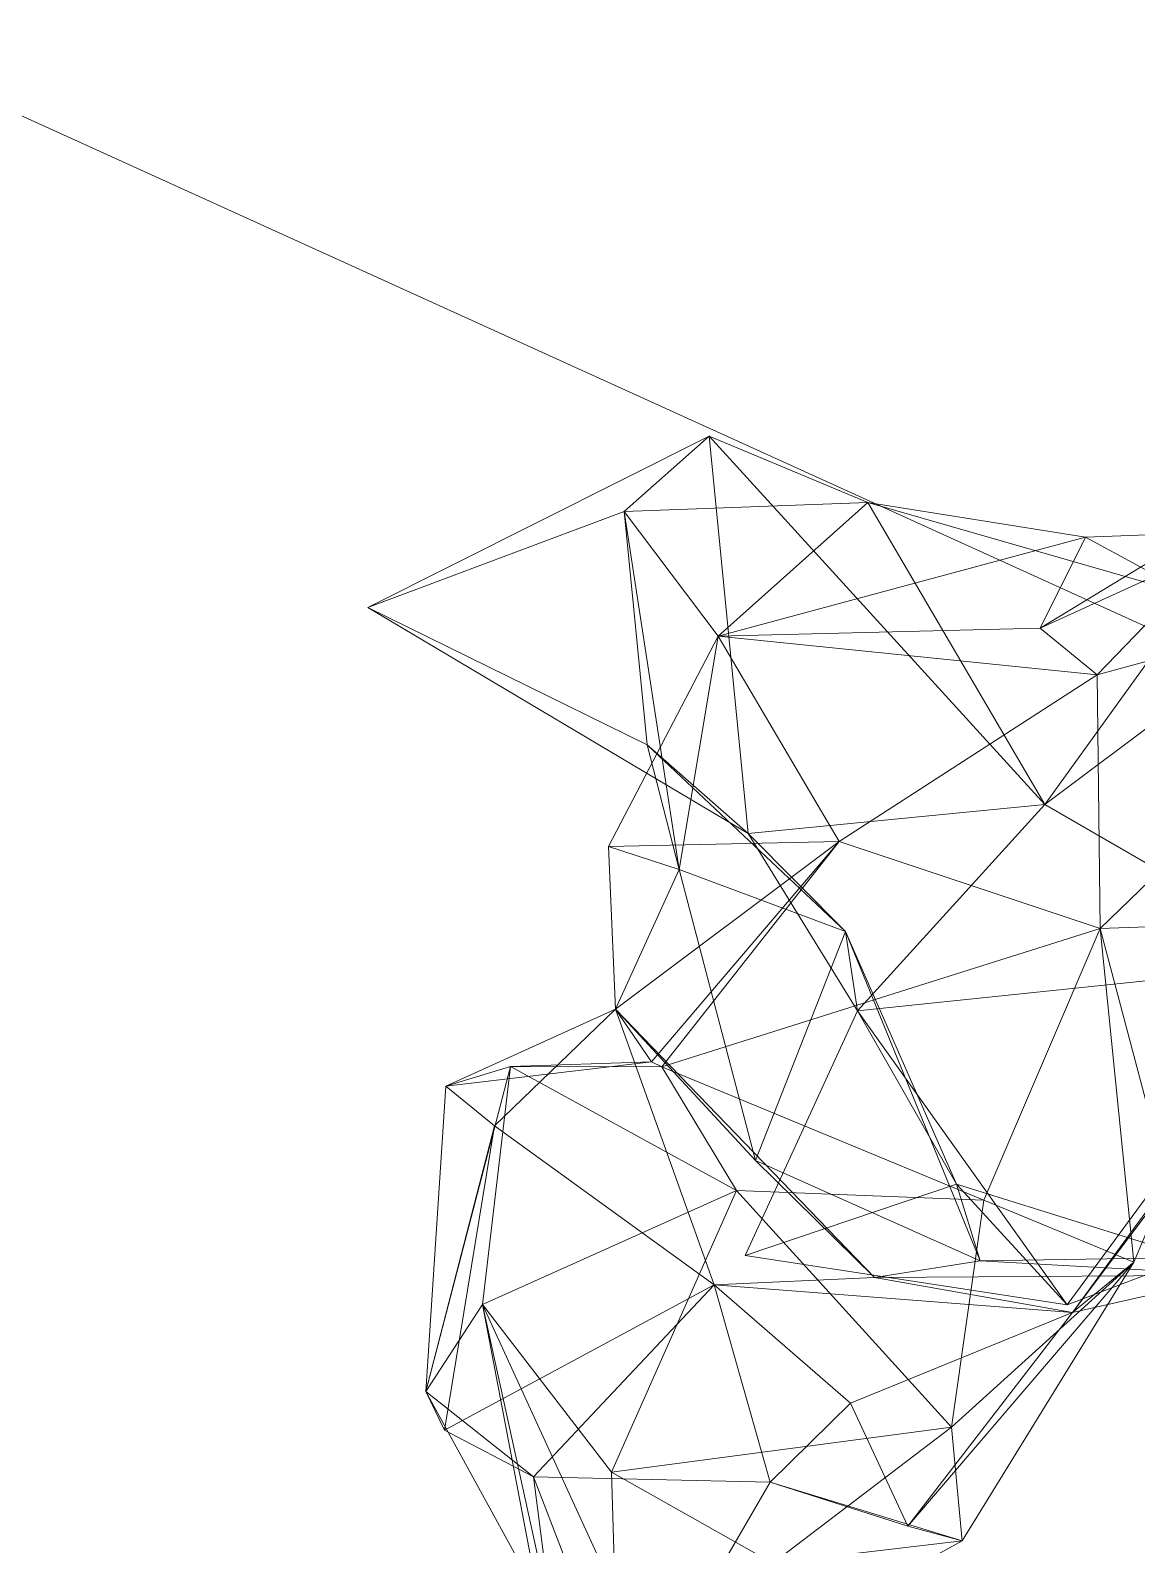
# Model space of a CAD drawing. Header units: millimetres. Extents: x -12003 to 1147, y -4377 to 8802.
# Drawn here: x -4314.9 to -3966, y 264.2 to 741.7 of the extents above; entities that cross this region are included whole.
import ezdxf

# ---------------------------------------------------------------- set-up
doc = ezdxf.new("R2010")
doc.units = ezdxf.units.MM
doc.layers.add('A-FLOR', color=192, linetype='Continuous', lineweight=18)
doc.layers.add('L-PLNT', color=71, linetype='Continuous', lineweight=9)

# ---------------------------------------------------------------- blocks, each defined once
blk = doc.blocks.new('Enscape AssetDefinition - Dog 002 Sitting - Enscape AssetDefinition - Dog 002 Sitting-720182-_3D_')
at = {"layer": 'L-PLNT'}
mesh = blk.add_polyface(dxfattribs=at)
corners = [(-88.44, 20.7, 265.75), (-24.24, 85.42, 288.03), (-30.58, 66.72, 148.85)]
mesh.append_faces([[corners[k] for k in face] for face in [(0, 1, 2)]])
mesh = blk.add_polyface(dxfattribs=at)
corners = [(-67.36, 10.73, 404.85), (-24.24, 85.42, 288.03), (-88.44, 20.7, 265.75)]
mesh.append_faces([[corners[k] for k in face] for face in [(2, 0, 1)]])
mesh = blk.add_polyface(dxfattribs=at)
corners = [(38.13, 69.88, 347.41), (-24.24, 85.42, 288.03), (-67.36, 10.73, 404.85)]
mesh.append_faces([[corners[k] for k in face] for face in [(2, 0, 1)]])
mesh = blk.add_polyface(dxfattribs=at)
corners = [(-67.36, 10.73, 404.85), (-47.12, -66.61, 474.33), (38.13, 69.88, 347.41)]
mesh.append_faces([[corners[k] for k in face] for face in [(0, 1, 2)]])
mesh = blk.add_polyface(dxfattribs=at)
corners = [(-47.12, -66.61, 474.33), (69.46, -33.1, 376.22), (38.13, 69.88, 347.41)]
mesh.append_faces([[corners[k] for k in face] for face in [(0, 1, 2)]])
mesh = blk.add_polyface(dxfattribs=at)
corners = [(-81.45, 52.02, 162.75), (-88.44, 20.7, 265.75), (-30.58, 66.72, 148.85)]
mesh.append_faces([[corners[k] for k in face] for face in [(1, 2, 0)]])
mesh = blk.add_polyface(dxfattribs=at)
corners = [(-81.45, 52.02, 162.75), (-30.58, 66.72, 148.85), (-43.48, 42.19, 88.1)]
mesh.append_faces([[corners[k] for k in face] for face in [(0, 1, 2)]])
mesh = blk.add_polyface(dxfattribs=at)
corners = [(-162.12, -64.39, 11.2), (-295.73, -24.28, 18.84), (-204.37, 54.11, 0.92)]
mesh.append_faces([[corners[k] for k in face] for face in [(1, 2, 0)]])
mesh = blk.add_polyface(dxfattribs=at)
corners = [(-224.54, 24.62, 49.24), (-204.37, 54.11, 0.92), (-295.73, -24.28, 18.84)]
mesh.append_faces([[corners[k] for k in face] for face in [(2, 0, 1)]])
mesh = blk.add_polyface(dxfattribs=at)
corners = [(-150.74, 45.97, 107.33), (-204.37, 54.11, 0.92), (-224.54, 24.62, 49.24)]
mesh.append_faces([[corners[k] for k in face] for face in [(2, 0, 1)]])
mesh = blk.add_polyface(dxfattribs=at)
corners = [(-150.74, 45.97, 107.33), (-73.51, -32.93, 50.53), (-204.37, 54.11, 0.92)]
mesh.append_faces([[corners[k] for k in face] for face in [(2, 0, 1)]])
mesh = blk.add_polyface(dxfattribs=at)
corners = [(-204.37, 54.11, 0.92), (-73.51, -32.93, 50.53), (-162.12, -64.39, 11.2)]
mesh.append_faces([[corners[k] for k in face] for face in [(0, 1, 2)]])
mesh = blk.add_polyface(dxfattribs=at)
corners = [(-186.29, -6.29, 242.42), (-81.45, 52.02, 162.75), (-150.74, 45.97, 107.33)]
mesh.append_faces([[corners[k] for k in face] for face in [(0, 1, 2)]])
mesh = blk.add_polyface(dxfattribs=at)
corners = [(-88.44, 20.7, 265.75), (-81.45, 52.02, 162.75), (-186.29, -6.29, 242.42)]
mesh.append_faces([[corners[k] for k in face] for face in [(2, 0, 1)]])
mesh = blk.add_polyface(dxfattribs=at)
corners = [(-81.45, 52.02, 162.75), (-43.48, 42.19, 88.1), (-150.74, 45.97, 107.33)]
mesh.append_faces([[corners[k] for k in face] for face in [(2, 0, 1)]])
mesh = blk.add_polyface(dxfattribs=at)
corners = [(-186.29, -6.29, 242.42), (-150.74, 45.97, 107.33), (-224.54, 24.62, 49.24)]
mesh.append_faces([[corners[k] for k in face] for face in [(2, 0, 1)]])
mesh = blk.add_polyface(dxfattribs=at)
corners = [(-73.51, -32.93, 50.53), (-150.74, 45.97, 107.33), (-43.48, 42.19, 88.1)]
mesh.append_faces([[corners[k] for k in face] for face in [(1, 2, 0)]])
mesh = blk.add_polyface(dxfattribs=at)
corners = [(-43.48, 42.19, 88.1), (-10.7, 44.32, 43.44), (-73.51, -32.93, 50.53)]
mesh.append_faces([[corners[k] for k in face] for face in [(2, 0, 1)]])
mesh = blk.add_polyface(dxfattribs=at)
corners = [(-10.7, 44.32, 43.44), (22.42, -60.44, 49.38), (-73.51, -32.93, 50.53)]
mesh.append_faces([[corners[k] for k in face] for face in [(2, 0, 1)]])
mesh = blk.add_polyface(dxfattribs=at)
corners = [(-199.72, -44.98, 49.29), (-224.54, 24.62, 49.24), (-295.73, -24.28, 18.84)]
mesh.append_faces([[corners[k] for k in face] for face in [(2, 0, 1)]])
mesh = blk.add_polyface(dxfattribs=at)
corners = [(-199.72, -44.98, 49.29), (-180.48, -80.73, 175.51), (-224.54, 24.62, 49.24)]
mesh.append_faces([[corners[k] for k in face] for face in [(2, 0, 1)]])
mesh = blk.add_polyface(dxfattribs=at)
corners = [(-180.48, -80.73, 175.51), (-186.29, -6.29, 242.42), (-224.54, 24.62, 49.24)]
mesh.append_faces([[corners[k] for k in face] for face in [(2, 0, 1)]])
mesh = blk.add_polyface(dxfattribs=at)
corners = [(-67.36, 10.73, 404.85), (-88.44, 20.7, 265.75), (-186.29, -6.29, 242.42)]
mesh.append_faces([[corners[k] for k in face] for face in [(2, 0, 1)]])
mesh = blk.add_polyface(dxfattribs=at)
corners = [(-133.65, -59.94, 457.89), (-67.36, 10.73, 404.85), (-186.29, -6.29, 242.42)]
mesh.append_faces([[corners[k] for k in face] for face in [(2, 0, 1)]])
mesh = blk.add_polyface(dxfattribs=at)
corners = [(-133.65, -59.94, 457.89), (-47.12, -66.61, 474.33), (-67.36, 10.73, 404.85)]
mesh.append_faces([[corners[k] for k in face] for face in [(0, 1, 2)]])
mesh = blk.add_polyface(dxfattribs=at)
corners = [(-203.86, -79.06, 295.95), (-186.29, -6.29, 242.42), (-180.48, -80.73, 175.51)]
mesh.append_faces([[corners[k] for k in face] for face in [(0, 1, 2)]])
mesh = blk.add_polyface(dxfattribs=at)
corners = [(-203.86, -79.06, 295.95), (-133.65, -59.94, 457.89), (-186.29, -6.29, 242.42)]
mesh.append_faces([[corners[k] for k in face] for face in [(0, 1, 2)]])
mesh = blk.add_polyface(dxfattribs=at)
corners = [(-199.72, -44.98, 49.29), (-295.73, -24.28, 18.84), (-162.12, -64.39, 11.2)]
mesh.append_faces([[corners[k] for k in face] for face in [(1, 2, 0)]])
mesh = blk.add_polyface(dxfattribs=at)
corners = [(-115.11, -110.36, 17.8), (-162.12, -64.39, 11.2), (-73.51, -32.93, 50.53)]
mesh.append_faces([[corners[k] for k in face] for face in [(1, 2, 0)]])
mesh = blk.add_polyface(dxfattribs=at)
corners = [(-115.11, -110.36, 17.8), (-73.51, -32.93, 50.53), (22.42, -60.44, 49.38)]
mesh.append_faces([[corners[k] for k in face] for face in [(0, 1, 2)]])
mesh = blk.add_polyface(dxfattribs=at)
corners = [(-47.12, -66.61, 474.33), (-7.2, -139.17, 413.57), (69.46, -33.1, 376.22)]
mesh.append_faces([[corners[k] for k in face] for face in [(0, 1, 2)]])
mesh = blk.add_polyface(dxfattribs=at)
corners = [(-124.82, -86.95, 108.44), (-180.48, -80.73, 175.51), (-199.72, -44.98, 49.29)]
mesh.append_faces([[corners[k] for k in face] for face in [(2, 0, 1)]])
mesh = blk.add_polyface(dxfattribs=at)
corners = [(-162.12, -64.39, 11.2), (-124.82, -86.95, 108.44), (-199.72, -44.98, 49.29)]
mesh.append_faces([[corners[k] for k in face] for face in [(2, 0, 1)]])
mesh = blk.add_polyface(dxfattribs=at)
corners = [(-189.24, -128.28, 318.55), (-133.65, -59.94, 457.89), (-203.86, -79.06, 295.95)]
mesh.append_faces([[corners[k] for k in face] for face in [(2, 0, 1)]])
mesh = blk.add_polyface(dxfattribs=at)
corners = [(-174.28, -141.63, 408.03), (-133.65, -59.94, 457.89), (-189.24, -128.28, 318.55)]
mesh.append_faces([[corners[k] for k in face] for face in [(2, 0, 1)]])
mesh = blk.add_polyface(dxfattribs=at)
corners = [(-170.66, -142.39, 531.77), (-133.65, -59.94, 457.89), (-174.28, -141.63, 408.03)]
mesh.append_faces([[corners[k] for k in face] for face in [(2, 0, 1)]])
mesh = blk.add_polyface(dxfattribs=at)
corners = [(-170.66, -142.39, 531.77), (-47.12, -66.61, 474.33), (-133.65, -59.94, 457.89)]
mesh.append_faces([[corners[k] for k in face] for face in [(0, 1, 2)]])
mesh = blk.add_polyface(dxfattribs=at)
corners = [(-28.49, -184.31, 6.08), (-115.11, -110.36, 17.8), (22.42, -60.44, 49.38)]
mesh.append_faces([[corners[k] for k in face] for face in [(1, 2, 0)]])
mesh = blk.add_polyface(dxfattribs=at)
corners = [(22.42, -60.44, 49.38), (5.91, -160.28, 85.99), (-28.49, -184.31, 6.08)]
mesh.append_faces([[corners[k] for k in face] for face in [(2, 0, 1)]])
mesh = blk.add_polyface(dxfattribs=at)
corners = [(-170.66, -142.39, 531.77), (-61.98, -158.56, 552.21), (-47.12, -66.61, 474.33)]
mesh.append_faces([[corners[k] for k in face] for face in [(0, 1, 2)]])
mesh = blk.add_polyface(dxfattribs=at)
corners = [(-115.11, -110.36, 17.8), (-124.82, -86.95, 108.44), (-162.12, -64.39, 11.2)]
mesh.append_faces([[corners[k] for k in face] for face in [(2, 0, 1)]])
mesh = blk.add_polyface(dxfattribs=at)
corners = [(-47.12, -66.61, 474.33), (-61.98, -158.56, 552.21), (-11.34, -166.16, 468.46)]
mesh.append_faces([[corners[k] for k in face] for face in [(1, 2, 0)]])
mesh = blk.add_polyface(dxfattribs=at)
corners = [(-47.12, -66.61, 474.33), (-11.34, -166.16, 468.46), (-7.2, -139.17, 413.57)]
mesh.append_faces([[corners[k] for k in face] for face in [(0, 1, 2)]])
mesh = blk.add_polyface(dxfattribs=at)
corners = [(-189.24, -128.28, 318.55), (-203.86, -79.06, 295.95), (-180.48, -80.73, 175.51)]
mesh.append_faces([[corners[k] for k in face] for face in [(1, 2, 0)]])
mesh = blk.add_polyface(dxfattribs=at)
corners = [(-189.24, -128.28, 318.55), (-180.48, -80.73, 175.51), (-134.89, -163.9, 176.06)]
mesh.append_faces([[corners[k] for k in face] for face in [(0, 1, 2)]])
mesh = blk.add_polyface(dxfattribs=at)
corners = [(-134.89, -163.9, 176.06), (-180.48, -80.73, 175.51), (-124.82, -86.95, 108.44)]
mesh.append_faces([[corners[k] for k in face] for face in [(1, 2, 0)]])
mesh = blk.add_polyface(dxfattribs=at)
corners = [(-134.89, -163.9, 176.06), (-124.82, -86.95, 108.44), (-58.48, -177.49, 171.21)]
mesh.append_faces([[corners[k] for k in face] for face in [(0, 1, 2)]])
mesh = blk.add_polyface(dxfattribs=at)
corners = [(-71.55, -155.84, 65.36), (-124.82, -86.95, 108.44), (-115.11, -110.36, 17.8)]
mesh.append_faces([[corners[k] for k in face] for face in [(1, 2, 0)]])
mesh = blk.add_polyface(dxfattribs=at)
corners = [(-58.48, -177.49, 171.21), (-124.82, -86.95, 108.44), (-71.55, -155.84, 65.36)]
mesh.append_faces([[corners[k] for k in face] for face in [(1, 2, 0)]])
mesh = blk.add_polyface(dxfattribs=at)
corners = [(-130.78, -193.72, 7.12), (-71.55, -155.84, 65.36), (-115.11, -110.36, 17.8)]
mesh.append_faces([[corners[k] for k in face] for face in [(0, 1, 2)]])
mesh = blk.add_polyface(dxfattribs=at)
corners = [(-130.78, -193.72, 7.12), (-115.11, -110.36, 17.8), (-28.49, -184.31, 6.08)]
mesh.append_faces([[corners[k] for k in face] for face in [(0, 1, 2)]])
mesh = blk.add_polyface(dxfattribs=at)
corners = [(-174.28, -141.63, 408.03), (-189.24, -128.28, 318.55), (-235.36, -164.77, 408.41)]
mesh.append_faces([[corners[k] for k in face] for face in [(2, 0, 1)]])
mesh = blk.add_polyface(dxfattribs=at)
corners = [(-235.36, -164.77, 408.41), (-189.24, -128.28, 318.55), (-217.39, -173.2, 327.12)]
mesh.append_faces([[corners[k] for k in face] for face in [(0, 1, 2)]])
mesh = blk.add_polyface(dxfattribs=at)
corners = [(-138.11, -205.12, 362.47), (-217.39, -173.2, 327.12), (-189.24, -128.28, 318.55)]
mesh.append_faces([[corners[k] for k in face] for face in [(1, 2, 0)]])
mesh = blk.add_polyface(dxfattribs=at)
corners = [(-89.55, -190.66, 229.78), (-189.24, -128.28, 318.55), (-134.89, -163.9, 176.06)]
mesh.append_faces([[corners[k] for k in face] for face in [(1, 2, 0)]])
mesh = blk.add_polyface(dxfattribs=at)
corners = [(-138.11, -205.12, 362.47), (-189.24, -128.28, 318.55), (-89.55, -190.66, 229.78)]
mesh.append_faces([[corners[k] for k in face] for face in [(1, 2, 0)]])
mesh = blk.add_polyface(dxfattribs=at)
corners = [(-26.33, -186.24, 290.43), (21.29, -162.22, 208.12), (-3.25, -131.68, 314.37)]
mesh.append_faces([[corners[k] for k in face] for face in [(0, 1, 2)]])
mesh = blk.add_polyface(dxfattribs=at)
corners = [(-7.2, -139.17, 413.57), (-26.33, -186.24, 290.43), (-3.25, -131.68, 314.37)]
mesh.append_faces([[corners[k] for k in face] for face in [(1, 2, 0)]])
mesh = blk.add_polyface(dxfattribs=at)
corners = [(-217.07, -153.85, 521.67), (-174.28, -141.63, 408.03), (-235.36, -164.77, 408.41)]
mesh.append_faces([[corners[k] for k in face] for face in [(2, 0, 1)]])
mesh = blk.add_polyface(dxfattribs=at)
corners = [(-217.07, -153.85, 521.67), (-170.66, -142.39, 531.77), (-174.28, -141.63, 408.03)]
mesh.append_faces([[corners[k] for k in face] for face in [(0, 1, 2)]])
mesh = blk.add_polyface(dxfattribs=at)
corners = [(-138.41, -174.49, 592.58), (-170.66, -142.39, 531.77), (-217.07, -153.85, 521.67)]
mesh.append_faces([[corners[k] for k in face] for face in [(2, 0, 1)]])
mesh = blk.add_polyface(dxfattribs=at)
corners = [(-138.41, -174.49, 592.58), (-61.98, -158.56, 552.21), (-170.66, -142.39, 531.77)]
mesh.append_faces([[corners[k] for k in face] for face in [(2, 0, 1)]])
mesh = blk.add_polyface(dxfattribs=at)
corners = [(-11.34, -166.16, 468.46), (-26.33, -186.24, 290.43), (-7.2, -139.17, 413.57)]
mesh.append_faces([[corners[k] for k in face] for face in [(1, 2, 0)]])
mesh = blk.add_polyface(dxfattribs=at)
corners = [(-218.16, -259.75, 461.22), (-217.07, -153.85, 521.67), (-235.36, -164.77, 408.41)]
mesh.append_faces([[corners[k] for k in face] for face in [(2, 0, 1)]])
mesh = blk.add_polyface(dxfattribs=at)
corners = [(-207.46, -228.83, 546.48), (-217.07, -153.85, 521.67), (-218.16, -259.75, 461.22)]
mesh.append_faces([[corners[k] for k in face] for face in [(2, 0, 1)]])
mesh = blk.add_polyface(dxfattribs=at)
corners = [(-207.46, -228.83, 546.48), (-138.41, -174.49, 592.58), (-217.07, -153.85, 521.67)]
mesh.append_faces([[corners[k] for k in face] for face in [(2, 0, 1)]])
mesh = blk.add_polyface(dxfattribs=at)
corners = [(-28.49, -184.31, 6.08), (-71.55, -155.84, 65.36), (-130.78, -193.72, 7.12)]
mesh.append_faces([[corners[k] for k in face] for face in [(2, 0, 1)]])
mesh = blk.add_polyface(dxfattribs=at)
corners = [(-71.55, -155.84, 65.36), (-28.49, -184.31, 6.08), (5.91, -160.28, 85.99)]
mesh.append_faces([[corners[k] for k in face] for face in [(0, 1, 2)]])
mesh = blk.add_polyface(dxfattribs=at)
corners = [(5.91, -160.28, 85.99), (-58.48, -177.49, 171.21), (-71.55, -155.84, 65.36)]
mesh.append_faces([[corners[k] for k in face] for face in [(2, 0, 1)]])
mesh = blk.add_polyface(dxfattribs=at)
corners = [(-138.41, -174.49, 592.58), (-54.61, -230.58, 573.73), (-61.98, -158.56, 552.21)]
mesh.append_faces([[corners[k] for k in face] for face in [(0, 1, 2)]])
mesh = blk.add_polyface(dxfattribs=at)
corners = [(-89.55, -190.66, 229.78), (-58.48, -177.49, 171.21), (21.29, -162.22, 208.12)]
mesh.append_faces([[corners[k] for k in face] for face in [(0, 1, 2)]])
mesh = blk.add_polyface(dxfattribs=at)
corners = [(-26.33, -186.24, 290.43), (-89.55, -190.66, 229.78), (21.29, -162.22, 208.12)]
mesh.append_faces([[corners[k] for k in face] for face in [(1, 2, 0)]])
mesh = blk.add_polyface(dxfattribs=at)
corners = [(-61.98, -158.56, 552.21), (-54.61, -230.58, 573.73), (-11.34, -166.16, 468.46)]
mesh.append_faces([[corners[k] for k in face] for face in [(0, 1, 2)]])
mesh = blk.add_polyface(dxfattribs=at)
corners = [(21.29, -162.22, 208.12), (-58.48, -177.49, 171.21), (5.91, -160.28, 85.99)]
mesh.append_faces([[corners[k] for k in face] for face in [(1, 2, 0)]])
mesh = blk.add_polyface(dxfattribs=at)
corners = [(-235.36, -164.77, 408.41), (-217.39, -173.2, 327.12), (-218.16, -259.75, 461.22)]
mesh.append_faces([[corners[k] for k in face] for face in [(0, 1, 2)]])
mesh = blk.add_polyface(dxfattribs=at)
corners = [(-58.48, -177.49, 171.21), (-89.55, -190.66, 229.78), (-134.89, -163.9, 176.06)]
mesh.append_faces([[corners[k] for k in face] for face in [(2, 0, 1)]])
mesh = blk.add_polyface(dxfattribs=at)
corners = [(-11.34, -166.16, 468.46), (-60.4, -264.18, 330.16), (-26.33, -186.24, 290.43)]
mesh.append_faces([[corners[k] for k in face] for face in [(1, 2, 0)]])
mesh = blk.add_polyface(dxfattribs=at)
corners = [(-42.69, -264.53, 426.43), (-60.4, -264.18, 330.16), (-11.34, -166.16, 468.46)]
mesh.append_faces([[corners[k] for k in face] for face in [(1, 2, 0)]])
mesh = blk.add_polyface(dxfattribs=at)
corners = [(-11.34, -166.16, 468.46), (-54.61, -230.58, 573.73), (-42.69, -264.53, 426.43)]
mesh.append_faces([[corners[k] for k in face] for face in [(1, 2, 0)]])
mesh = blk.add_polyface(dxfattribs=at)
corners = [(-218.16, -259.75, 461.22), (-217.39, -173.2, 327.12), (-209.48, -270.14, 334.9)]
mesh.append_faces([[corners[k] for k in face] for face in [(0, 1, 2)]])
mesh = blk.add_polyface(dxfattribs=at)
corners = [(-209.48, -270.14, 334.9), (-217.39, -173.2, 327.12), (-138.11, -205.12, 362.47)]
mesh.append_faces([[corners[k] for k in face] for face in [(1, 2, 0)]])
mesh = blk.add_polyface(dxfattribs=at)
corners = [(-155.15, -270.2, 600), (-138.41, -174.49, 592.58), (-207.46, -228.83, 546.48)]
mesh.append_faces([[corners[k] for k in face] for face in [(2, 0, 1)]])
mesh = blk.add_polyface(dxfattribs=at)
corners = [(-155.15, -270.2, 600), (-54.61, -230.58, 573.73), (-138.41, -174.49, 592.58)]
mesh.append_faces([[corners[k] for k in face] for face in [(0, 1, 2)]])
mesh = blk.add_polyface(dxfattribs=at)
corners = [(-138.11, -205.12, 362.47), (-89.55, -190.66, 229.78), (-26.33, -186.24, 290.43)]
mesh.append_faces([[corners[k] for k in face] for face in [(0, 1, 2)]])
mesh = blk.add_polyface(dxfattribs=at)
corners = [(-26.33, -186.24, 290.43), (-87.34, -230.89, 324.26), (-138.11, -205.12, 362.47)]
mesh.append_faces([[corners[k] for k in face] for face in [(2, 0, 1)]])
mesh = blk.add_polyface(dxfattribs=at)
corners = [(-87.34, -230.89, 324.26), (-26.33, -186.24, 290.43), (-60.4, -264.18, 330.16)]
mesh.append_faces([[corners[k] for k in face] for face in [(0, 1, 2)]])
mesh = blk.add_polyface(dxfattribs=at)
corners = [(-209.48, -270.14, 334.9), (-138.11, -205.12, 362.47), (-178.74, -277.6, 393.15)]
mesh.append_faces([[corners[k] for k in face] for face in [(0, 1, 2)]])
mesh = blk.add_polyface(dxfattribs=at)
corners = [(-178.74, -277.6, 393.15), (-138.11, -205.12, 362.47), (-105.83, -261.2, 389.34)]
mesh.append_faces([[corners[k] for k in face] for face in [(0, 1, 2)]])
mesh = blk.add_polyface(dxfattribs=at)
corners = [(-105.83, -261.2, 389.34), (-138.11, -205.12, 362.47), (-87.34, -230.89, 324.26)]
mesh.append_faces([[corners[k] for k in face] for face in [(1, 2, 0)]])
mesh = blk.add_polyface(dxfattribs=at)
corners = [(-161.89, -320.56, 443.21), (-207.46, -228.83, 546.48), (-218.16, -259.75, 461.22)]
mesh.append_faces([[corners[k] for k in face] for face in [(2, 0, 1)]])
mesh = blk.add_polyface(dxfattribs=at)
corners = [(-207.46, -228.83, 546.48), (-161.89, -320.56, 443.21), (-131.2, -393.83, 490.84)]
mesh.append_faces([[corners[k] for k in face] for face in [(0, 1, 2)]])
mesh = blk.add_polyface(dxfattribs=at)
corners = [(-144.78, -307.17, 532.24), (-207.46, -228.83, 546.48), (-131.2, -393.83, 490.84)]
mesh.append_faces([[corners[k] for k in face] for face in [(1, 2, 0)]])
mesh = blk.add_polyface(dxfattribs=at)
corners = [(-155.15, -270.2, 600), (-207.46, -228.83, 546.48), (-144.78, -307.17, 532.24)]
mesh.append_faces([[corners[k] for k in face] for face in [(1, 2, 0)]])
mesh = blk.add_polyface(dxfattribs=at)
corners = [(-98.87, -285.78, 560.17), (-54.61, -230.58, 573.73), (-155.15, -270.2, 600)]
mesh.append_faces([[corners[k] for k in face] for face in [(2, 0, 1)]])
mesh = blk.add_polyface(dxfattribs=at)
corners = [(-60.4, -264.18, 330.16), (-105.83, -261.2, 389.34), (-87.34, -230.89, 324.26)]
mesh.append_faces([[corners[k] for k in face] for face in [(1, 2, 0)]])
mesh = blk.add_polyface(dxfattribs=at)
corners = [(-54.61, -230.58, 573.73), (-98.87, -285.78, 560.17), (-42.69, -264.53, 426.43)]
mesh.append_faces([[corners[k] for k in face] for face in [(1, 2, 0)]])
mesh = blk.add_polyface(dxfattribs=at)
corners = [(-178.74, -277.6, 393.15), (-218.16, -259.75, 461.22), (-209.48, -270.14, 334.9)]
mesh.append_faces([[corners[k] for k in face] for face in [(1, 2, 0)]])
mesh = blk.add_polyface(dxfattribs=at)
corners = [(-218.16, -259.75, 461.22), (-178.74, -277.6, 393.15), (-161.89, -320.56, 443.21)]
mesh.append_faces([[corners[k] for k in face] for face in [(0, 1, 2)]])
mesh = blk.add_polyface(dxfattribs=at)
corners = [(-130.52, -346.31, 415.39), (-178.74, -277.6, 393.15), (-105.83, -261.2, 389.34)]
mesh.append_faces([[corners[k] for k in face] for face in [(1, 2, 0)]])
mesh = blk.add_polyface(dxfattribs=at)
corners = [(-130.52, -346.31, 415.39), (-105.83, -261.2, 389.34), (-42.69, -264.53, 426.43)]
mesh.append_faces([[corners[k] for k in face] for face in [(0, 1, 2)]])
mesh = blk.add_polyface(dxfattribs=at)
corners = [(-42.69, -264.53, 426.43), (-105.83, -261.2, 389.34), (-60.4, -264.18, 330.16)]
mesh.append_faces([[corners[k] for k in face] for face in [(1, 2, 0)]])
mesh = blk.add_polyface(dxfattribs=at)
corners = [(-98.87, -285.78, 560.17), (-130.52, -346.31, 415.39), (-42.69, -264.53, 426.43)]
mesh.append_faces([[corners[k] for k in face] for face in [(1, 2, 0)]])
mesh = blk.add_polyface(dxfattribs=at)
corners = [(-98.87, -285.78, 560.17), (-155.15, -270.2, 600), (-144.78, -307.17, 532.24)]
mesh.append_faces([[corners[k] for k in face] for face in [(1, 2, 0)]])
mesh = blk.add_polyface(dxfattribs=at)
corners = [(-161.89, -320.56, 443.21), (-178.74, -277.6, 393.15), (-130.52, -346.31, 415.39)]
mesh.append_faces([[corners[k] for k in face] for face in [(1, 2, 0)]])

msp = doc.modelspace()

# ---------------------------------------------------------------- block references
at = {"layer": 'L-PLNT', "rotation": 345.9999999999993}
msp.add_blockref('Enscape AssetDefinition - Dog 002 Sitting - Enscape AssetDefinition - Dog 002 Sitting-720182-_3D_', (-3915.64, 511.75, 8623), dxfattribs=at)

# ---------------------------------------------------------------- meshes
at = {"layer": 'A-FLOR'}
mesh = msp.add_polyface(dxfattribs=at)
corners = [(-9462.63, -1675.2, 8528.01), (-9462.63, -1063.93, 8528.01), (-8608.59, 8697.8, 8528.01), (-6528.94, 8697.8, 8528.01), (-6528.94, 5497.3, 8528.01), (-4557.58, 5497.3, 8528.01), (-4557.58, 823.8, 8528.01), (842.06, 823.8, 8528.01), (842.06, 6707.43, 8528.01), (-881.44, 6707.43, 8528.01), (-881.44, 8771.8, 8528.01), (942.06, 8771.8, 8528.01), (942.06, -1675.2, 8528.01)]
mesh.append_faces([[corners[k] for k in face] for face in [(6, 4, 5)]], dxfattribs={"vtx0": -1})
mesh.append_faces([[corners[k] for k in face] for face in [(6, 0, 1, 4)]], dxfattribs={"vtx0": -1, "vtx2": -1, "vtx3": -1})
mesh.append_faces([[corners[k] for k in face] for face in [(10, 11, 8, 9)]], dxfattribs={"vtx1": -1})
mesh.append_faces([[corners[k] for k in face] for face in [(12, 0, 6, 7), (7, 8, 11, 12)]], dxfattribs={"vtx1": -1, "vtx3": -1})
mesh.append_faces([[corners[k] for k in face] for face in [(2, 3, 4, 1)]], dxfattribs={"vtx2": -1})
mesh = msp.add_polyface(dxfattribs=at)
corners = [(942.06, 8771.8, 8623), (-881.44, 8771.8, 8623), (-881.44, 6707.43, 8623), (842.06, 6707.43, 8623), (842.06, 823.8, 8623), (-4557.58, 823.8, 8623), (-4557.58, 5497.3, 8623), (-6528.94, 5497.3, 8623), (-6528.94, 8697.8, 8623), (-8608.59, 8697.8, 8623), (-9462.63, -1063.93, 8623), (-9462.63, -1675.2, 8623), (942.06, -1675.2, 8623)]
mesh.append_faces([[corners[k] for k in face] for face in [(3, 0, 1, 2)]], dxfattribs={"vtx0": -1})
mesh.append_faces([[corners[k] for k in face] for face in [(5, 12, 4), (7, 10, 5, 6)]], dxfattribs={"vtx0": -1, "vtx1": -1})
mesh.append_faces([[corners[k] for k in face] for face in [(4, 12, 0, 3)]], dxfattribs={"vtx0": -1, "vtx2": -1})
mesh.append_faces([[corners[k] for k in face] for face in [(5, 10, 11, 12)]], dxfattribs={"vtx0": -1, "vtx3": -1})
mesh.append_faces([[corners[k] for k in face] for face in [(7, 8, 9, 10)]], dxfattribs={"vtx3": -1})

doc.saveas('drawing.dxf')
